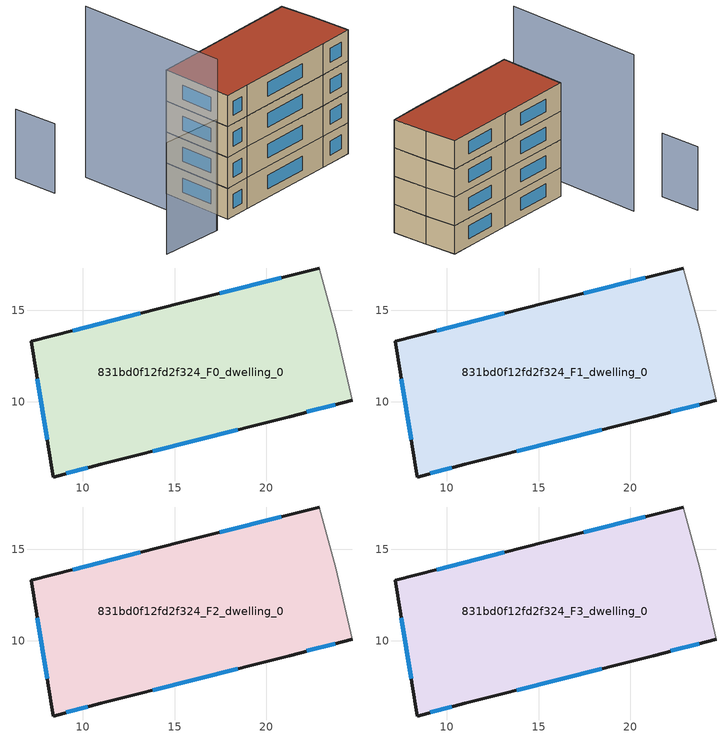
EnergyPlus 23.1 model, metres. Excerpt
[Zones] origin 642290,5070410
831bd0f12fd2f324_F0_dwelling_0
 floor ground (EU_floor_Construction): 24.69,10.09 23.79,14 22.89,17.3 15.39,15.4 7.18,13.3 8.38,5.89 10.98,6.59 21.29,9.19 z0
 wall outside (EU_wall_Construction): 24.69,10.09 21.29,9.19 10.98,6.59 8.38,5.89 7.18,13.3 15.39,15.4 22.89,17.3 z0:3
 wall adiabatic (EU_wall_Construction): 22.89,17.3 23.79,14 24.69,10.09 z0:3
 window (EU_Window_Construction): 9.44,13.88 13.13,14.82 / 17.45,15.92 20.83,16.78 / 23.76,9.85 22.23,9.44 / 18.45,8.48 13.82,7.31 / 10.26,6.4 9.1,6.09 / 8.05,7.93 7.51,11.26 z0.83:2.17
831bd0f12fd2f324_F1_dwelling_0
 floor to 831bd0f12fd2f324_F0_dwelling_0 (EU_floor_Construction): 24.69,10.09 23.79,14 22.89,17.3 15.39,15.4 7.18,13.3 8.38,5.89 10.98,6.59 21.29,9.19 z3
 wall outside (EU_wall_Construction): 24.69,10.09 21.29,9.19 10.98,6.59 8.38,5.89 7.18,13.3 15.39,15.4 22.89,17.3 z3:6
 wall adiabatic (EU_wall_Construction): 22.89,17.3 23.79,14 24.69,10.09 z3:6
 window (EU_Window_Construction): 9.44,13.88 13.13,14.82 / 17.45,15.92 20.83,16.78 / 23.76,9.85 22.23,9.44 / 18.45,8.48 13.82,7.31 / 10.26,6.4 9.1,6.09 / 8.05,7.93 7.51,11.26 z3.83:5.17
831bd0f12fd2f324_F2_dwelling_0
 floor to 831bd0f12fd2f324_F1_dwelling_0 (EU_floor_Construction): 24.69,10.09 23.79,14 22.89,17.3 15.39,15.4 7.18,13.3 8.38,5.89 10.98,6.59 21.29,9.19 z6
 wall outside (EU_wall_Construction): 24.69,10.09 21.29,9.19 10.98,6.59 8.38,5.89 7.18,13.3 15.39,15.4 22.89,17.3 z6:9
 wall adiabatic (EU_wall_Construction): 22.89,17.3 23.79,14 24.69,10.09 z6:9
 window (EU_Window_Construction): 9.44,13.88 13.13,14.82 / 17.45,15.92 20.83,16.78 / 23.76,9.85 22.23,9.44 / 18.45,8.48 13.82,7.31 / 10.26,6.4 9.1,6.09 / 8.05,7.93 7.51,11.26 z6.83:8.17
831bd0f12fd2f324_F3_dwelling_0
 floor to 831bd0f12fd2f324_F2_dwelling_0 (EU_floor_Construction): 24.69,10.09 23.79,14 22.89,17.3 15.39,15.4 7.18,13.3 8.38,5.89 10.98,6.59 21.29,9.19 z9
 wall outside (EU_wall_Construction): 24.69,10.09 21.29,9.19 10.98,6.59 8.38,5.89 7.18,13.3 15.39,15.4 22.89,17.3 z9:12
 wall adiabatic (EU_wall_Construction): 22.89,17.3 23.79,14 24.69,10.09 z9:12
 window (EU_Window_Construction): 9.44,13.88 13.13,14.82 / 17.45,15.92 20.83,16.78 / 23.76,9.85 22.23,9.44 / 18.45,8.48 13.82,7.31 / 10.26,6.4 9.1,6.09 / 8.05,7.93 7.51,11.26 z9.83:11.17
 roof outside (EU_roof_Construction): 22.89,17.3 23.79,14 24.69,10.09 21.29,9.19 10.98,6.59 8.38,5.89 7.18,13.3 15.39,15.4 z12
shading: -0.03,3.6 6.18,4.7 z0:10.8; 3.58,20.11 6.34,4.72 z0:16.6; -1.42,23.61 -0.5,19.21 z0:6.7
[Building]
EU S2 Campaign: North Axis=0; Terrain=City; Solar Distribution=FullExterior
[Site:Location]
Lyon-Bron: Latitude=45.75; Longitude=5; Time Zone=1; Elevation=198
[SizingPeriod:WeatherFileDays]
AnnualSizingPeriod: Begin Month=1; Begin Day of Month=1; End Month=12; End Day of Month=31; Day of Week for Start Day=Monday; Use Weather File Daylight Saving Period=No; Use Weather File Rain and Snow Indicators=No
[MATERIAL]
EU_InternalMass_Material: Roughness=MediumRough; Thickness=0.1; Conductivity=1; Density=1800; Specific Heat=900; Thermal Absorptance=0.9; Solar Absorptance=0.7; Visible Absorptance=0.7
[MATERIAL:NOMASS] Roughness=MediumRough; Thermal Absorptance=0.9; Solar Absorptance=0.7; Visible Absorptance=0.7
Name | Thermal Resistance
EU_wall_NoMass | 0.87146
EU_roof_NoMass | 0.842276
EU_floor_NoMass | 0.496999
[WINDOWMATERIAL:SIMPLEGLAZINGSYSTEM]
EU_Window_SimpleGlazing: UFactor=2.2525; Solar Heat Gain Coefficient=0.76; Visible Transmittance=0.76
[CONSTRUCTION]
EU_wall_Construction: EU_wall_NoMass
EU_roof_Construction: EU_roof_NoMass
EU_floor_Construction: EU_floor_NoMass
EU_InternalMass_Construction: EU_InternalMass_Material
EU_Window_Construction: EU_Window_SimpleGlazing
[ZONE] Type=1; Multiplier=1; Ceiling Height=autocalculate; Floor Area=autocalculate; Part of Total Floor Area=Yes
Name | Volume
831bd0f12fd2f324_F0_dwelling_0; 831bd0f12fd2f324_F1_dwelling_0; 831bd0f12fd2f324_F2_dwelling_0 | 370.362
831bd0f12fd2f324_F3_dwelling_0 | 1111.08
[INTERNALMASS] Construction=EU_InternalMass_Construction; Surface Area=123.454
Name | Zone or ZoneList
831bd0f12fd2f324_F0_dwelling_0_EU_InternalMass | 831bd0f12fd2f324_F0_dwelling_0
831bd0f12fd2f324_F1_dwelling_0_EU_InternalMass | 831bd0f12fd2f324_F1_dwelling_0
831bd0f12fd2f324_F2_dwelling_0_EU_InternalMass | 831bd0f12fd2f324_F2_dwelling_0
831bd0f12fd2f324_F3_dwelling_0_EU_InternalMass | 831bd0f12fd2f324_F3_dwelling_0
[OTHEREQUIPMENT] Fuel Type=Electricity; Design Level Calculation Method=Watts/Area; Power per Zone Floor Area=1; Fraction Latent=0; Fraction Radiant=0; Fraction Lost=0; Carbon Dioxide Generation Rate=0; EndUse Subcategory=EU_Step8_InternalGains
Name | Zone or ZoneList or Space or SpaceList | Schedule
EU_Step8_InternalGain_831bd0f12fd2f324_F0_dwelling_0_f000 | 831bd0f12fd2f324_F0_dwelling_0 | EU_Step8_GainSchedule_831bd0f12fd2f324_F0_dwelling_0_f000
EU_Step8_InternalGain_831bd0f12fd2f324_F1_dwelling_0_f000 | 831bd0f12fd2f324_F1_dwelling_0 | EU_Step8_GainSchedule_831bd0f12fd2f324_F1_dwelling_0_f000
EU_Step8_InternalGain_831bd0f12fd2f324_F2_dwelling_0_f000 | 831bd0f12fd2f324_F2_dwelling_0 | EU_Step8_GainSchedule_831bd0f12fd2f324_F2_dwelling_0_f000
EU_Step8_InternalGain_831bd0f12fd2f324_F3_dwelling_0_f000 | 831bd0f12fd2f324_F3_dwelling_0 | EU_Step8_GainSchedule_831bd0f12fd2f324_F3_dwelling_0_f000
[ZONEVENTILATION:DESIGNFLOWRATE] Schedule=EU_AlwaysOn; Design Flow Rate Calculation Method=AirChanges/Hour; Air Changes per Hour=0.425; Ventilation Type=Natural; Fan Pressure Rise=0; Fan Total Efficiency=1; Constant Term Coefficient=1; Temperature Term Coefficient=0; Velocity Term Coefficient=0; Velocity Squared Term Coefficient=0; Minimum Indoor Temperature=-100; Maximum Indoor Temperature=100; Delta Temperature=-100; Minimum Outdoor Temperature=-100; Maximum Outdoor Temperature=100; Maximum Wind Speed=40
Name | Zone or ZoneList or Space or SpaceList
EU_ConstantAir_831bd0f12fd2f324_F0_dwelling_0 | 831bd0f12fd2f324_F0_dwelling_0
EU_ConstantAir_831bd0f12fd2f324_F1_dwelling_0 | 831bd0f12fd2f324_F1_dwelling_0
EU_ConstantAir_831bd0f12fd2f324_F2_dwelling_0 | 831bd0f12fd2f324_F2_dwelling_0
EU_ConstantAir_831bd0f12fd2f324_F3_dwelling_0 | 831bd0f12fd2f324_F3_dwelling_0
[HVACTEMPLATE:THERMOSTAT] Constant Heating Setpoint=20; Constant Cooling Setpoint=50
EU_HeatOnly_831bd0f12fd2f324_F0_dwelling_0; EU_HeatOnly_831bd0f12fd2f324_F1_dwelling_0; EU_HeatOnly_831bd0f12fd2f324_F2_dwelling_0; EU_HeatOnly_831bd0f12fd2f324_F3_dwelling_0
[HVACTEMPLATE:ZONE:IDEALLOADSAIRSYSTEM] System Availability Schedule=EU_AlwaysOn; Maximum Heating Supply Air Temperature=50; Minimum Cooling Supply Air Temperature=13; Maximum Heating Supply Air Humidity Ratio=0.0156; Minimum Cooling Supply Air Humidity Ratio=0.0077; Heating Limit=NoLimit; Cooling Limit=NoLimit; Heating Availability Schedule=EU_AlwaysOn; Cooling Availability Schedule=EU_CoolingOff; Dehumidification Control Type=ConstantSensibleHeatRatio; Cooling Sensible Heat Ratio=0.7; Dehumidification Setpoint=60; Humidification Control Type=None; Humidification Setpoint=30; Outdoor Air Method=None; Outdoor Air Flow Rate per Person=0.00944; Outdoor Air Flow Rate per Zone Floor Area=0; Outdoor Air Flow Rate per Zone=0; Demand Controlled Ventilation Type=None; Outdoor Air Economizer Type=NoEconomizer; Heat Recovery Type=None; Sensible Heat Recovery Effectiveness=0.7; Latent Heat Recovery Effectiveness=0.65
Name | Template Thermostat
831bd0f12fd2f324_F0_dwelling_0 | EU_HeatOnly_831bd0f12fd2f324_F0_dwelling_0
831bd0f12fd2f324_F1_dwelling_0 | EU_HeatOnly_831bd0f12fd2f324_F1_dwelling_0
831bd0f12fd2f324_F2_dwelling_0 | EU_HeatOnly_831bd0f12fd2f324_F2_dwelling_0
831bd0f12fd2f324_F3_dwelling_0 | EU_HeatOnly_831bd0f12fd2f324_F3_dwelling_0
[SIZING:ZONE] Zone Cooling Design Supply Air Temperature Input Method=SupplyAirTemperature; Zone Cooling Design Supply Air Temperature=13; Zone Heating Design Supply Air Temperature Input Method=SupplyAirTemperature; Zone Heating Design Supply Air Temperature=50; Zone Cooling Design Supply Air Humidity Ratio=0.008; Zone Heating Design Supply Air Humidity Ratio=0.008; Cooling Design Air Flow Method=DesignDay; Cooling Design Air Flow Rate=0; Cooling Minimum Air Flow per Zone Floor Area=0.000762; Cooling Minimum Air Flow=0; Cooling Minimum Air Flow Fraction=0.2; Heating Design Air Flow Method=DesignDay; Heating Design Air Flow Rate=0; Heating Maximum Air Flow per Zone Floor Area=0.002032; Heating Maximum Air Flow=0.141576; Heating Maximum Air Flow Fraction=0.3; Account for Dedicated Outdoor Air System=No; Dedicated Outdoor Air System Control Strategy=NeutralSupplyAir; Dedicated Outdoor Air Low Setpoint Temperature for Design=autosize; Dedicated Outdoor Air High Setpoint Temperature for Design=autosize; Zone Load Sizing Method=Sensible Load Only No Latent Load; Zone Latent Cooling Design Supply Air Humidity Ratio Input Method=HumidityRatioDifference; Zone Cooling Design Supply Air Humidity Ratio Difference=0.005; Zone Latent Heating Design Supply Air Humidity Ratio Input Method=HumidityRatioDifference; Zone Humidification Design Supply Air Humidity Ratio Difference=0.005
831bd0f12fd2f324_F0_dwelling_0; 831bd0f12fd2f324_F1_dwelling_0; 831bd0f12fd2f324_F2_dwelling_0; 831bd0f12fd2f324_F3_dwelling_0
[SCHEDULE:CONSTANT]
Name | Hourly Value
EU_AlwaysOn | 1
EU_CoolingOff | 0
[SCHEDULE:FILE] Column Number=1; Rows to Skip at Top=0; Number of Hours of Data=8760; Column Separator=Comma; Interpolate to Timestep=No; Minutes per Item=60; Adjust Schedule for Daylight Savings=Yes
Name | File
EU_Step8_GainSchedule_831bd0f12fd2f324_F0_dwelling_0_f000 | ../../schedules/831bd0f12fd2f324/831bd0f12fd2f324_F0_dwelling_0_f000_gain.csv
EU_Step8_GainSchedule_831bd0f12fd2f324_F1_dwelling_0_f000 | ../../schedules/831bd0f12fd2f324/831bd0f12fd2f324_F1_dwelling_0_f000_gain.csv
EU_Step8_GainSchedule_831bd0f12fd2f324_F2_dwelling_0_f000 | ../../schedules/831bd0f12fd2f324/831bd0f12fd2f324_F2_dwelling_0_f000_gain.csv
EU_Step8_GainSchedule_831bd0f12fd2f324_F3_dwelling_0_f000 | ../../schedules/831bd0f12fd2f324/831bd0f12fd2f324_F3_dwelling_0_f000_gain.csv
